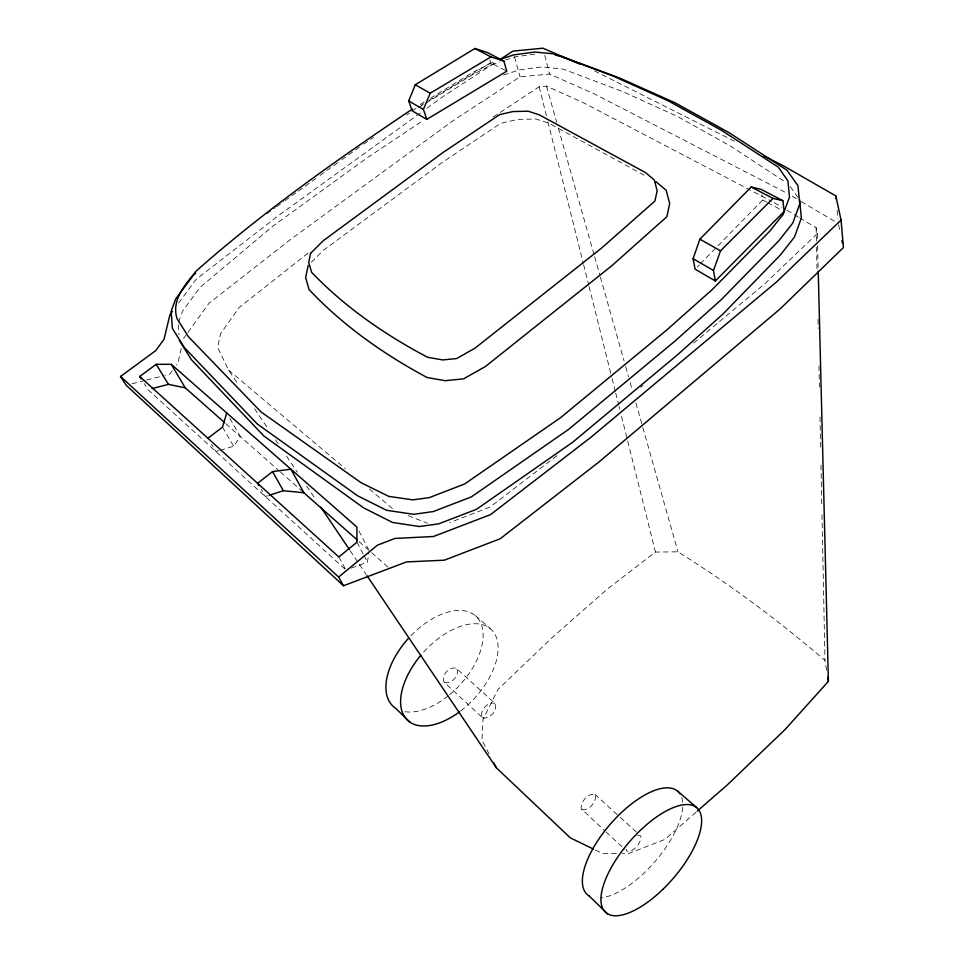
<?xml version="1.0" encoding="UTF-8"?>
<svg xmlns="http://www.w3.org/2000/svg" width="964" height="964" viewBox="0 0 964 964"><rect width="100%" height="100%" fill="white"/><g stroke="black" fill="none" stroke-linecap="round" stroke-linejoin="round"><path stroke-width="0.72" stroke-dasharray="4.82 3.62" d="M351.414 568.097L367.501 562.169L368.875 551.902M181.208 348.522L177.942 362.801L176.316 365.067M178.581 322.036L182.57 311.119L200.018 287.417L272.8 226.203L367.296 157.747L422.762 120.717M219.973 450.272L233.698 446.236L240.277 436.499L229.577 417.906M172.231 370.742L169.785 374.14L165.422 375.249M183.497 338.533L187.016 333.664M187.896 332.447L209.031 303.226L290.14 239.747L453.357 120.476L520.054 76.819L549.564 74.071L593.872 93.677L787.094 193.258M178.605 303.045L196.066 279.367L278.813 215.346L422.027 111.812M697.201 267.064L699.274 264.943M700.31 263.871L762.608 200.066L761.873 194.716M311.312 262.353L322.844 250.688L442.187 162.494L500.617 123.332L517.849 119.403L535.972 119.018L549.094 123.332L646.796 176.653M799.662 217.852L816.146 227.721L817.315 233.565L765.079 283.512L692.501 344.088M696.104 812.134L664.799 839.463L628.287 853.658L622.286 853.658M640.662 387.359L642.964 385.431M308.034 253.11L239.072 307.6L220.491 333.785L217.671 347.414L228.504 370.019L238.578 384.985M556.891 455.707L490.074 507.064L449.682 522.596M826.57 670.185L824.967 660.412A5895.209 2454.477 -74.3 0 0 677.945 551.83L655.436 552.059L607.2 589.185L552.3 637.445L497.99 689.429L483.036 719.228L481.964 740.244L490.857 757.282M266.92 213.719L275.367 207.634M276.572 206.754L283.826 201.536M285.031 200.669L297.105 191.969M298.31 191.101L318.843 176.304M320.048 175.436L340.581 160.639M341.786 159.771L359.897 146.721M426.883 108.293L445.079 95.135L496.605 61.72M363.548 144.142L373.43 137.442M493.243 117.042L539.153 86.76L546.468 86.097L583.087 102.558L771.646 201.283M412.182 110.836L415.99 108.498M421.075 105.389L423.618 103.835M428.703 100.726L490.7 62.756L506.763 71.252M406.76 114.824L409.326 113.27M418.292 107.787L424.702 103.883M425.98 103.1L472.119 74.951L492.688 64.239L499.786 61.913M420.268 104.461L424.1 102.112M430.498 98.22L473.987 71.71L496.123 60.672M505.461 60.045L515.391 56.78L537.032 53.864M503.545 75.059L519.042 69.974L541.949 66.926L563.036 69.071L622.503 91.532L677.584 116.499L731.315 146.588L786.142 182.582M268.076 495.629L265.305 496.52L261.099 489.314M218.599 450.67L215.852 451.477L211.514 444.271M131.984 383.768L145.07 380.431M146.528 380.069L163.976 375.623M637.529 835.318L640.204 835.535L640.891 836.475C641.12 843.38 634.155 851.995 626.962 851.32L626.022 848.995M616.285 853.658L602.777 853.658L594.668 849.706M581.943 809.688C589.052 810.808 596.234 802.144 595.632 795.3L594.896 794.324C587.787 793.095 580.509 801.879 581.196 808.724L605.006 831.004M408.218 515.668L427.329 523.139M482.542 717.746C489.471 719.927 498.689 709.805 494.845 703.334L456.406 668.377C449.537 665.75 440.114 676.077 444.344 682.428L482.542 717.746C478.59 711.299 487.929 701.033 494.845 703.334M444.344 682.428C451.224 684.934 460.527 674.752 456.406 668.377M594.463 70.878L735.436 141.708M762.608 200.066L766.416 202.066M767.693 202.729L781.659 210.068M792.215 196.282L799.891 200.801M801.168 201.548L838.27 223.419M774.297 202.669L781.9 207.224M786.973 210.26L798.397 217.093M228.504 370.019L345.329 468.721M369.381 489.049L394.577 510.33M475.3 615.61L490.459 628.757M225.684 423.594L279.319 471.047M280.44 472.023L302.744 491.761M358.957 541.491L389.48 568.495M594.896 794.324L619.213 816.436M620.31 817.436L637.999 833.523M344.943 569.061L147.974 389.661L144.226 383.648M606.103 832.016L624.768 849.284M790.311 186.594L797.867 197.319M254.532 408.676L267.968 428.618M275.523 439.849L278.873 444.838M286.428 456.056L297.346 472.264M306.588 485.977L314.975 498.448M350.245 550.818L358.632 563.289M359.476 564.53L366.187 574.508M222.503 427.112L233.698 446.236M338.846 556.963L345.329 568.76M356.957 542.19L363.283 554.179M363.994 555.517L367.501 562.169M358.909 530.923L368.393 549.143M489.857 59.876L490.7 62.756M546.468 86.097L556.674 122.259M558.313 128.043L594.246 255.327M594.655 256.773L599.957 275.571M600.367 277.017L624.045 360.91M625.684 366.694L628.54 376.828M630.179 382.612L632.215 389.842M635.891 402.856L642.422 426.004M642.831 427.45L677.945 551.83M514.511 56.84L520.054 76.819M544.744 55.382L549.564 74.071M539.153 86.76L546.443 115.933M547.901 121.765L583.268 263.256M583.63 264.714L588.727 285.127M589.1 286.597L611.694 377.02M612.068 378.478L615.345 391.613M615.707 393.071L618.623 404.735M618.984 406.193L619.719 409.11M621.539 416.412L627.371 439.741M627.733 441.199L655.436 552.059M838.584 224.829L839.801 230.504M837.101 210.393L837.885 219.069M178.195 324.832L178.991 334.845M817.315 233.565L817.472 239.578M817.617 245.591L818.171 268.137M816.146 227.721L816.424 241.241M816.544 247.254L817.002 269.787M818.014 319.361L818.195 328.375M818.966 365.934L819.388 386.974M820.003 417.026L820.617 447.067M820.991 465.094L821.81 505.666M822.003 514.68L824.967 660.412M681.777 797.614A68.673 29.161 -48.9 0 1 682.777 805.615M682.705 807.121A68.673 29.161 -48.9 0 1 652.423 864.515A68.673 29.161 -48.9 0 1 600.174 898.05M460.744 710.902A61.72 34.367 -47.6 0 0 496.183 636.951A61.72 34.367 -47.6 0 0 433.667 642.301A61.72 34.367 -47.6 0 0 421.895 654.014M410.905 635.71A61.154 34.704 -47.5 0 1 479.156 620.057A61.154 34.704 -47.5 0 1 449.272 694.972M448.091 695.936A61.154 34.704 -47.5 0 1 404.446 711.613"/><path stroke-width="1.45" d="M308.167 265.534L305.648 277.632L309.034 289.525A767.416 432.679 -8.3 0 0 427.028 377.466L445.115 380.696L463.527 378.876L485.398 366.525L612.128 265.474L666.883 216.707L669.679 203.464L666.184 190.318L656.026 181.702M226.721 412.954L222.503 427.112L207.887 438.246M500.232 59.322L513.945 54.84L534.707 52.044L553.685 53.851L612.526 75.807L667.654 100.545L721.506 130.309L778.273 167.133L787.95 180.919L789.48 197.234L784.202 211.405L715.36 280.958L695.116 269.197L693.104 258.714L699.888 239.18L751.197 187.016L761.126 189.366L782.852 200.669L784.202 211.405L783.202 214.357L769.706 231.227L712.3 289.525L666.787 330.001L560.385 417.822L464.636 483.976L429.378 497.593L412.941 499.87L388.793 496.388L361.163 482.759L261.123 412.014L188.462 336.773L177.087 318.747C171.038 299.708 185.293 284.79 196.138 271.077C262.618 212.225 335.195 160.988 408.76 111.475L412.592 109.137M715.36 280.958L713.468 270.45L720.542 250.821L772.971 198.379L782.852 200.669M408.712 100.931L415.267 84.76L474.939 48.489L487.76 52.683L503.883 61.13L506.763 71.252L426.811 119.391L412.182 110.836L408.712 100.931L423.401 109.45L426.811 119.391M423.401 109.45L430.185 93.219L490.965 56.9L503.883 61.13M172.496 311.336L169.881 314.891L164.049 339.256L155.674 350.679L120.548 376.454L126.164 385.251L343.485 585.751L406.555 561.928L444.344 560.18L500.244 538.731L598.68 462.202L780.262 308.805L843.452 247.531L841.054 220.069L835.812 195.909L783.768 165.989L763.633 155.867M818.243 271.137L828.389 681.355L785.13 729.483L727.422 784.792L697.225 811.158M841.054 220.069L776.586 281.91L591.161 437.09L490.531 514.631L433.463 536.502L394.975 538.43L377.539 545.13L338.605 577.038L343.485 585.751M195.656 273.258L193.366 275.174L175.701 298.961L171.122 311.264L172.411 328.447L184.341 347.546L257.135 423.847L357.487 495.725L386.552 510.281L413.628 514.318L433.27 511.559L471.36 496.894L568.664 429.342L675.258 340.858L720.927 300.009L778.587 241.06L792.818 223.009L799.759 203.934L797.951 185.678L786.949 170.206L729.182 132.731L675.053 102.799L619.587 78L559.723 55.743L555.469 55.322M269.474 495.183L283.356 490.712L303.865 492.749L290.923 469.215L272.547 471.601L257.593 483.301L258.991 485.711M139.72 376.454L156.228 364.296L171.255 364.332L356.873 527.019L356.957 542.19L338.846 556.963L139.72 376.454L141.226 378.852M500.364 59.274L512.932 51.128L542.877 48.2L579.593 63.998M152.059 388.6L168.411 384.359L185.257 387.829L224.564 422.594M593.318 849.043L570.314 837.849L496.327 767.766L367.031 575.749M751.197 187.016L772.971 198.379M474.939 48.489L490.965 56.9M699.888 239.18L720.542 250.821M415.267 84.76L430.185 93.219M693.104 258.714L713.468 270.45M677.572 791.022L696.683 807.603M303.094 492.074L356.945 539.707M120.548 376.454L338.605 577.038M410.074 722.301L395.565 708.227A61.154 34.704 -47.5 0 1 408.82 637.927M589.317 896.146L607.633 913.908M320.855 507.172L349.402 549.564M179.449 340.569L191.366 359.668L263.883 435.993L363.657 507.883L392.493 522.452L419.34 526.525L438.789 523.826L476.493 509.305L572.724 442.223L678.162 354.258L723.361 313.637L780.418 254.954L794.505 236.963L801.361 217.948L799.554 199.705M156.228 364.296L168.411 384.359M171.255 364.332L185.257 387.829M272.547 471.601L283.356 490.712M493.592 762.524L496.327 767.766M841.934 240.446L842.536 243.277M827.702 677.174L828.389 681.355M835.812 195.909L836.065 198.813M589.341 896.122A68.673 29.161 -48.9 0 1 611.538 822.75A68.673 29.161 -48.9 0 1 680.042 793.975M420.919 655.159A61.72 34.367 -47.6 0 0 403.916 715.649A61.72 34.367 -47.6 0 0 459.611 711.757M310.577 253.363L308.721 262.473L311.625 272.318A756.234 422.69 -8.5 0 0 427.63 357.283L442.741 359.933L456.635 358.56L475.011 348.161L601.765 247.917L654.905 201.09L657.159 190.836L654.315 179.991L645.747 172.737L539.322 114.849L528.236 111.209L513.137 111.547L499.617 114.632L442.838 152.625L323.048 240.88L310.577 253.363M663.075 889.157A69.384 28.522 -49 0 0 700.744 814.098A69.384 28.522 -49 0 0 641.048 829.679A69.384 28.522 -49 0 0 602.151 907.16A69.384 28.522 -49 0 0 663.075 889.157"/></g></svg>
